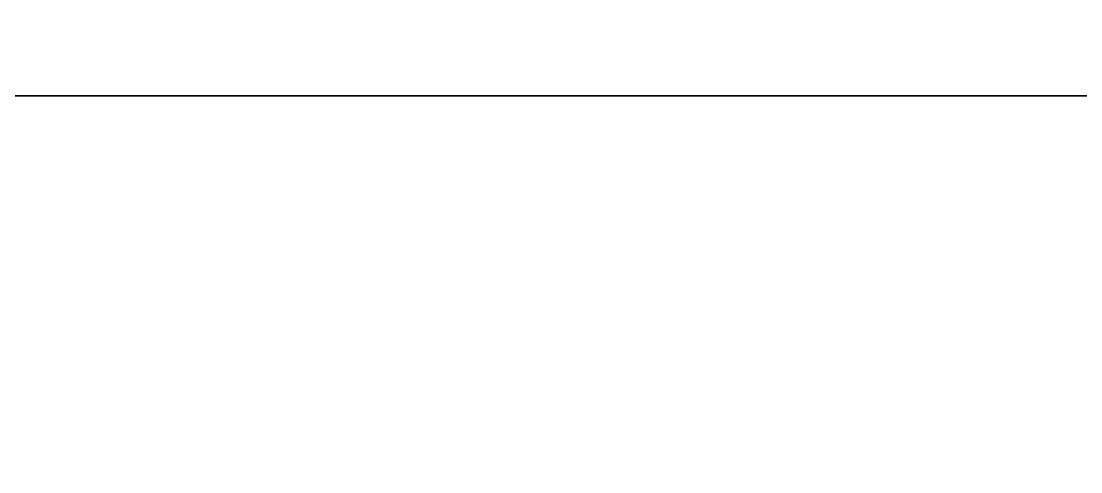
# Model space of a CAD drawing. Extents: x 0 to 4068, y -150 to 4325.
# Drawn here: x 1657.89 to 1700.13, y 1424 to 1441.98 of the extents above; entities that cross this region are included whole.
import ezdxf

# ---------------------------------------------------------------- set-up
doc = ezdxf.new("R2010")
doc.units = 0
doc.layers.add('LAYER0', color=7, linetype='CONTINUOUS')
doc.layers.add('LAYER821', color=19, linetype='CONTINUOUS')

msp = doc.modelspace()

# ---------------------------------------------------------------- linework, layer by layer
at = {"layer": 'LAYER0', "invisible_edges": 1}
for points in [[(4068, 4325, -5), (0, -150, -5), (0, 4325, -5), (4068, 4325, -5)], [(0, -150, -5), (4068, 4325, -5), (4068, -150, -5), (0, -150, -5)], [(4068, -150), (0, 4325), (0, -150), (4068, -150)], [(0, 4325), (4068, -150), (4068, 4325), (0, 4325)]]:
    msp.add_3dface(points, dxfattribs=at)
at = {"layer": 'LAYER821'}
for points, invisible_edges in [([(1567, 1439, 868), (1627.02, 2249, 868), (2153, 1439, 868), (1567, 1439, 868)], 3), ([(1627.02, 2249, 922), (1567, 1439, 922), (2153, 1439, 922), (1627.02, 2249, 922)], 5), ([(2153, 1439, 868), (1627.02, 2249, 868), (2068, 2249, 868), (2153, 1439, 868)], 5), ([(1627.02, 2249, 922), (2153, 1439, 922), (2068, 2249, 922), (1627.02, 2249, 922)], 3), ([(2153, 1439, 922), (1567, 1439, 868), (2153, 1439, 868), (2153, 1439, 922)], 1), ([(1567, 1439, 868), (2153, 1439, 922), (1567, 1439, 922), (1567, 1439, 868)], 1)]:
    msp.add_3dface(points, dxfattribs=dict(at, invisible_edges=invisible_edges))

doc.saveas('drawing.dxf')
